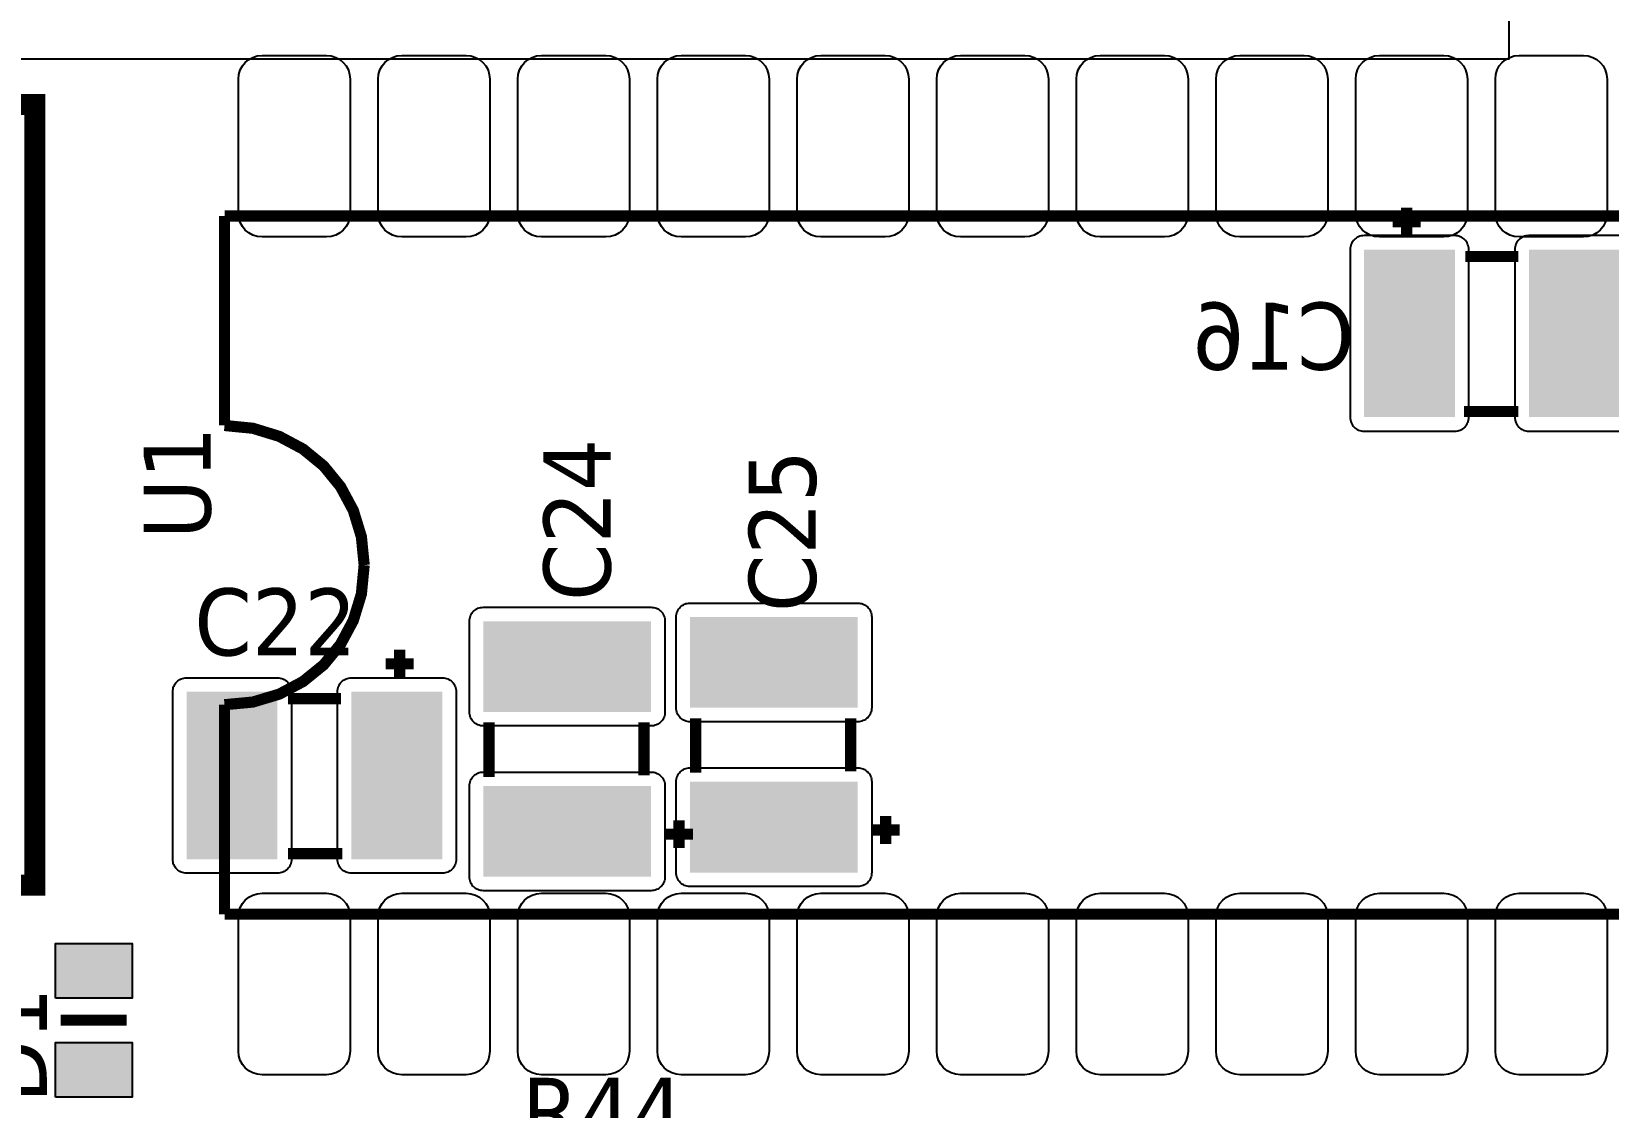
# Model space of a CAD drawing. Header units: millimetres. Extents: x 123.5 to 144.3, y 105.4 to 121.6.
# Drawn here: x 126.876 to 128.908, y 111.062 to 112.449 of the extents above; entities that cross this region are included whole.
import ezdxf

# ---------------------------------------------------------------- set-up
doc = ezdxf.new("R2010")
doc.units = ezdxf.units.MM
doc.layers.add('DESC', color=250, linetype='Continuous')
doc.styles.get("Standard").update_dxf_attribs({"font": 'tahoma.ttf'})

# ---------------------------------------------------------------- blocks, each defined once
blk = doc.blocks.new('RPAD')
blk.add_trace([(-0.5, -0.5), (-0.5, 0.5), (0.5, -0.5), (0.5, 0.5)])
blk = doc.blocks.new('card')
for points in [[(108.2594, 113.7903), (109.8794, 113.7903), (109.8794, 114.1273), (108.2594, 114.1273), (108.2594, 113.7903)], [(109.9981, 113.6004), (109.9006, 113.6004), (109.899, 113.6003), (109.8975, 113.6001), (109.8961, 113.5997), (109.8947, 113.5992), (109.8934, 113.5986), (109.8921, 113.5978), (109.891, 113.597), (109.8899, 113.596), (109.889, 113.595), (109.8881, 113.5938), (109.8874, 113.5926), (109.8868, 113.5913), (109.8863, 113.5899), (109.8859, 113.5884), (109.8857, 113.5869), (109.8856, 113.5854), (109.8856, 113.4054), (109.8857, 113.4038), (109.8859, 113.4023), (109.8863, 113.4008), (109.8868, 113.3995), (109.8874, 113.3981), (109.8881, 113.3969), (109.889, 113.3958), (109.8899, 113.3947), (109.891, 113.3937), (109.8921, 113.3929), (109.8934, 113.3921), (109.8947, 113.3915), (109.8961, 113.391), (109.8975, 113.3907), (109.899, 113.3904), (109.9006, 113.3904), (109.9981, 113.3904)]]:
    blk.add_lwpolyline(points)
for points in [[(108.6092, 113.5989), (108.5402, 113.5989), (108.5349, 113.5994), (108.5301, 113.6008), (108.5258, 113.6032), (108.522, 113.6062), (108.5189, 113.61), (108.5166, 113.6143), (108.5152, 113.6192), (108.5147, 113.6244), (108.5147, 113.7684), (108.5152, 113.7736), (108.5166, 113.7784), (108.5189, 113.7827), (108.522, 113.7865), (108.5258, 113.7896), (108.5301, 113.7919), (108.5349, 113.7934), (108.5402, 113.7939), (108.6092, 113.7939), (108.6144, 113.7934), (108.6192, 113.7919), (108.6235, 113.7896), (108.6273, 113.7865), (108.6304, 113.7827), (108.6327, 113.7784), (108.6341, 113.7736), (108.6347, 113.7684), (108.6347, 113.6244), (108.6341, 113.6192), (108.6327, 113.6143), (108.6304, 113.61), (108.6273, 113.6062), (108.6235, 113.6032), (108.6192, 113.6008), (108.6144, 113.5994), (108.6092, 113.5989)], [(108.7592, 113.5989), (108.6902, 113.5989), (108.6849, 113.5994), (108.6801, 113.6008), (108.6758, 113.6032), (108.672, 113.6062), (108.6689, 113.61), (108.6666, 113.6143), (108.6652, 113.6192), (108.6647, 113.6244), (108.6647, 113.7684), (108.6652, 113.7736), (108.6666, 113.7784), (108.6689, 113.7827), (108.672, 113.7865), (108.6758, 113.7896), (108.6801, 113.7919), (108.6849, 113.7934), (108.6902, 113.7939), (108.7592, 113.7939), (108.7644, 113.7934), (108.7692, 113.7919), (108.7735, 113.7896), (108.7773, 113.7865), (108.7804, 113.7827), (108.7827, 113.7784), (108.7841, 113.7736), (108.7847, 113.7684), (108.7847, 113.6244), (108.7841, 113.6192), (108.7827, 113.6143), (108.7804, 113.61), (108.7773, 113.6062), (108.7735, 113.6032), (108.7692, 113.6008), (108.7644, 113.5994), (108.7592, 113.5989)], [(108.9092, 113.5989), (108.8402, 113.5989), (108.8349, 113.5994), (108.8301, 113.6008), (108.8258, 113.6032), (108.822, 113.6062), (108.8189, 113.61), (108.8166, 113.6143), (108.8152, 113.6192), (108.8147, 113.6244), (108.8147, 113.7684), (108.8152, 113.7736), (108.8166, 113.7784), (108.8189, 113.7827), (108.822, 113.7865), (108.8258, 113.7896), (108.8301, 113.7919), (108.8349, 113.7934), (108.8402, 113.7939), (108.9092, 113.7939), (108.9144, 113.7934), (108.9192, 113.7919), (108.9235, 113.7896), (108.9273, 113.7865), (108.9304, 113.7827), (108.9327, 113.7784), (108.9341, 113.7736), (108.9347, 113.7684), (108.9347, 113.6244), (108.9341, 113.6192), (108.9327, 113.6143), (108.9304, 113.61), (108.9273, 113.6062), (108.9235, 113.6032), (108.9192, 113.6008), (108.9144, 113.5994), (108.9092, 113.5989)], [(109.0592, 113.5989), (108.9902, 113.5989), (108.9849, 113.5994), (108.9801, 113.6008), (108.9758, 113.6032), (108.972, 113.6062), (108.9689, 113.61), (108.9666, 113.6143), (108.9652, 113.6192), (108.9647, 113.6244), (108.9647, 113.7684), (108.9652, 113.7736), (108.9666, 113.7784), (108.9689, 113.7827), (108.972, 113.7865), (108.9758, 113.7896), (108.9801, 113.7919), (108.9849, 113.7934), (108.9902, 113.7939), (109.0592, 113.7939), (109.0644, 113.7934), (109.0692, 113.7919), (109.0735, 113.7896), (109.0773, 113.7865), (109.0804, 113.7827), (109.0827, 113.7784), (109.0841, 113.7736), (109.0847, 113.7684), (109.0847, 113.6244), (109.0841, 113.6192), (109.0827, 113.6143), (109.0804, 113.61), (109.0773, 113.6062), (109.0735, 113.6032), (109.0692, 113.6008), (109.0644, 113.5994), (109.0592, 113.5989)], [(109.2092, 113.5989), (109.1402, 113.5989), (109.1349, 113.5994), (109.1301, 113.6008), (109.1258, 113.6032), (109.122, 113.6062), (109.1189, 113.61), (109.1166, 113.6143), (109.1152, 113.6192), (109.1147, 113.6244), (109.1147, 113.7684), (109.1152, 113.7736), (109.1166, 113.7784), (109.1189, 113.7827), (109.122, 113.7865), (109.1258, 113.7896), (109.1301, 113.7919), (109.1349, 113.7934), (109.1402, 113.7939), (109.2092, 113.7939), (109.2144, 113.7934), (109.2192, 113.7919), (109.2235, 113.7896), (109.2273, 113.7865), (109.2304, 113.7827), (109.2327, 113.7784), (109.2341, 113.7736), (109.2347, 113.7684), (109.2347, 113.6244), (109.2341, 113.6192), (109.2327, 113.6143), (109.2304, 113.61), (109.2273, 113.6062), (109.2235, 113.6032), (109.2192, 113.6008), (109.2144, 113.5994), (109.2092, 113.5989)], [(109.3592, 113.5989), (109.2902, 113.5989), (109.2849, 113.5994), (109.2801, 113.6008), (109.2758, 113.6032), (109.272, 113.6062), (109.2689, 113.61), (109.2666, 113.6143), (109.2652, 113.6192), (109.2647, 113.6244), (109.2647, 113.7684), (109.2652, 113.7736), (109.2666, 113.7784), (109.2689, 113.7827), (109.272, 113.7865), (109.2758, 113.7896), (109.2801, 113.7919), (109.2849, 113.7934), (109.2902, 113.7939), (109.3592, 113.7939), (109.3644, 113.7934), (109.3692, 113.7919), (109.3735, 113.7896), (109.3773, 113.7865), (109.3804, 113.7827), (109.3827, 113.7784), (109.3841, 113.7736), (109.3847, 113.7684), (109.3847, 113.6244), (109.3841, 113.6192), (109.3827, 113.6143), (109.3804, 113.61), (109.3773, 113.6062), (109.3735, 113.6032), (109.3692, 113.6008), (109.3644, 113.5994), (109.3592, 113.5989)], [(109.5092, 113.5989), (109.4402, 113.5989), (109.4349, 113.5994), (109.4301, 113.6008), (109.4258, 113.6032), (109.422, 113.6062), (109.4189, 113.61), (109.4166, 113.6143), (109.4152, 113.6192), (109.4147, 113.6244), (109.4147, 113.7684), (109.4152, 113.7736), (109.4166, 113.7784), (109.4189, 113.7827), (109.422, 113.7865), (109.4258, 113.7896), (109.4301, 113.7919), (109.4349, 113.7934), (109.4402, 113.7939), (109.5092, 113.7939), (109.5144, 113.7934), (109.5192, 113.7919), (109.5235, 113.7896), (109.5273, 113.7865), (109.5304, 113.7827), (109.5327, 113.7784), (109.5341, 113.7736), (109.5347, 113.7684), (109.5347, 113.6244), (109.5341, 113.6192), (109.5327, 113.6143), (109.5304, 113.61), (109.5273, 113.6062), (109.5235, 113.6032), (109.5192, 113.6008), (109.5144, 113.5994), (109.5092, 113.5989)], [(109.6592, 113.5989), (109.5902, 113.5989), (109.5849, 113.5994), (109.5801, 113.6008), (109.5758, 113.6032), (109.572, 113.6062), (109.5689, 113.61), (109.5666, 113.6143), (109.5652, 113.6192), (109.5647, 113.6244), (109.5647, 113.7684), (109.5652, 113.7736), (109.5666, 113.7784), (109.5689, 113.7827), (109.572, 113.7865), (109.5758, 113.7896), (109.5801, 113.7919), (109.5849, 113.7934), (109.5902, 113.7939), (109.6592, 113.7939), (109.6644, 113.7934), (109.6692, 113.7919), (109.6735, 113.7896), (109.6773, 113.7865), (109.6804, 113.7827), (109.6827, 113.7784), (109.6841, 113.7736), (109.6847, 113.7684), (109.6847, 113.6244), (109.6841, 113.6192), (109.6827, 113.6143), (109.6804, 113.61), (109.6773, 113.6062), (109.6735, 113.6032), (109.6692, 113.6008), (109.6644, 113.5994), (109.6592, 113.5989)], [(109.8092, 113.5989), (109.7402, 113.5989), (109.7349, 113.5994), (109.7301, 113.6008), (109.7258, 113.6032), (109.722, 113.6062), (109.7189, 113.61), (109.7166, 113.6143), (109.7152, 113.6192), (109.7147, 113.6244), (109.7147, 113.7684), (109.7152, 113.7736), (109.7166, 113.7784), (109.7189, 113.7827), (109.722, 113.7865), (109.7258, 113.7896), (109.7301, 113.7919), (109.7349, 113.7934), (109.7402, 113.7939), (109.8092, 113.7939), (109.8144, 113.7934), (109.8192, 113.7919), (109.8235, 113.7896), (109.8273, 113.7865), (109.8304, 113.7827), (109.8327, 113.7784), (109.8341, 113.7736), (109.8347, 113.7684), (109.8347, 113.6244), (109.8341, 113.6192), (109.8327, 113.6143), (109.8304, 113.61), (109.8273, 113.6062), (109.8235, 113.6032), (109.8192, 113.6008), (109.8144, 113.5994), (109.8092, 113.5989)], [(109.9592, 113.5989), (109.8902, 113.5989), (109.8849, 113.5994), (109.8801, 113.6008), (109.8758, 113.6032), (109.872, 113.6062), (109.8689, 113.61), (109.8666, 113.6143), (109.8652, 113.6192), (109.8647, 113.6244), (109.8647, 113.7684), (109.8652, 113.7736), (109.8666, 113.7784), (109.8689, 113.7827), (109.872, 113.7865), (109.8758, 113.7896), (109.8801, 113.7919), (109.8849, 113.7934), (109.8902, 113.7939), (109.9592, 113.7939), (109.9644, 113.7934), (109.9692, 113.7919), (109.9735, 113.7896), (109.9773, 113.7865), (109.9804, 113.7827), (109.9827, 113.7784), (109.9841, 113.7736), (109.9847, 113.7684), (109.9847, 113.6244), (109.9841, 113.6192), (109.9827, 113.6143), (109.9804, 113.61), (109.9773, 113.6062), (109.9735, 113.6032), (109.9692, 113.6008), (109.9644, 113.5994), (109.9592, 113.5989)], [(109.8211, 113.6004), (109.7236, 113.6004), (109.722, 113.6003), (109.7205, 113.6001), (109.7191, 113.5997), (109.7177, 113.5992), (109.7164, 113.5986), (109.7151, 113.5978), (109.714, 113.597), (109.7129, 113.596), (109.712, 113.595), (109.7111, 113.5938), (109.7104, 113.5926), (109.7098, 113.5913), (109.7093, 113.5899), (109.7089, 113.5884), (109.7087, 113.5869), (109.7086, 113.5854), (109.7086, 113.4054), (109.7087, 113.4038), (109.7089, 113.4023), (109.7093, 113.4008), (109.7098, 113.3995), (109.7104, 113.3981), (109.7111, 113.3969), (109.712, 113.3958), (109.7129, 113.3947), (109.714, 113.3937), (109.7151, 113.3929), (109.7164, 113.3921), (109.7177, 113.3915), (109.7191, 113.391), (109.7205, 113.3907), (109.722, 113.3904), (109.7236, 113.3904), (109.8211, 113.3904), (109.8227, 113.3904), (109.8242, 113.3907), (109.8256, 113.391), (109.827, 113.3915), (109.8283, 113.3921), (109.8296, 113.3929), (109.8307, 113.3937), (109.8318, 113.3947), (109.8327, 113.3958), (109.8336, 113.3969), (109.8343, 113.3981), (109.8349, 113.3995), (109.8354, 113.4008), (109.8358, 113.4023), (109.836, 113.4038), (109.8361, 113.4054), (109.8361, 113.5854), (109.836, 113.5869), (109.8358, 113.5884), (109.8354, 113.5899), (109.8349, 113.5913), (109.8343, 113.5926), (109.8336, 113.5938), (109.8327, 113.595), (109.8318, 113.596), (109.8307, 113.597), (109.8296, 113.5978), (109.8283, 113.5986), (109.827, 113.5992), (109.8256, 113.5997), (109.8242, 113.6001), (109.8227, 113.6003), (109.8211, 113.6004)], [(108.9728, 113.1861), (108.9728, 113.0886), (108.9727, 113.0871), (108.9725, 113.0856), (108.9721, 113.0841), (108.9716, 113.0827), (108.971, 113.0814), (108.9703, 113.0802), (108.9694, 113.079), (108.9685, 113.078), (108.9674, 113.077), (108.9663, 113.0761), (108.965, 113.0754), (108.9637, 113.0748), (108.9623, 113.0743), (108.9609, 113.0739), (108.9594, 113.0737), (108.9578, 113.0736), (108.7778, 113.0736), (108.7762, 113.0737), (108.7747, 113.0739), (108.7733, 113.0743), (108.7719, 113.0748), (108.7706, 113.0754), (108.7694, 113.0761), (108.7682, 113.077), (108.7671, 113.078), (108.7662, 113.079), (108.7653, 113.0802), (108.7646, 113.0814), (108.764, 113.0827), (108.7635, 113.0841), (108.7631, 113.0856), (108.7629, 113.0871), (108.7628, 113.0886), (108.7628, 113.1861), (108.7629, 113.1877), (108.7631, 113.1892), (108.7635, 113.1906), (108.764, 113.192), (108.7646, 113.1933), (108.7653, 113.1946), (108.7662, 113.1957), (108.7671, 113.1968), (108.7682, 113.1977), (108.7694, 113.1986), (108.7706, 113.1993), (108.7719, 113.2), (108.7733, 113.2005), (108.7747, 113.2008), (108.7762, 113.201), (108.7778, 113.2011), (108.9578, 113.2011), (108.9594, 113.201), (108.9609, 113.2008), (108.9623, 113.2005), (108.9637, 113.2), (108.965, 113.1993), (108.9663, 113.1986), (108.9674, 113.1977), (108.9685, 113.1968), (108.9694, 113.1957), (108.9703, 113.1946), (108.971, 113.1933), (108.9716, 113.192), (108.9721, 113.1906), (108.9725, 113.1892), (108.9727, 113.1877), (108.9728, 113.1861)], [(109.1948, 113.1906), (109.1948, 113.0931), (109.1947, 113.0916), (109.1945, 113.0901), (109.1941, 113.0886), (109.1936, 113.0872), (109.193, 113.0859), (109.1923, 113.0847), (109.1914, 113.0835), (109.1905, 113.0825), (109.1894, 113.0815), (109.1883, 113.0806), (109.187, 113.0799), (109.1857, 113.0793), (109.1843, 113.0788), (109.1829, 113.0784), (109.1814, 113.0782), (109.1798, 113.0781), (108.9998, 113.0781), (108.9982, 113.0782), (108.9967, 113.0784), (108.9953, 113.0788), (108.9939, 113.0793), (108.9926, 113.0799), (108.9914, 113.0806), (108.9902, 113.0815), (108.9891, 113.0825), (108.9882, 113.0835), (108.9873, 113.0847), (108.9866, 113.0859), (108.986, 113.0872), (108.9855, 113.0886), (108.9851, 113.0901), (108.9849, 113.0916), (108.9848, 113.0931), (108.9848, 113.1906), (108.9849, 113.1922), (108.9851, 113.1937), (108.9855, 113.1951), (108.986, 113.1965), (108.9866, 113.1978), (108.9873, 113.1991), (108.9882, 113.2002), (108.9891, 113.2013), (108.9902, 113.2022), (108.9914, 113.2031), (108.9926, 113.2038), (108.9939, 113.2045), (108.9953, 113.205), (108.9967, 113.2053), (108.9982, 113.2055), (108.9998, 113.2056), (109.1798, 113.2056), (109.1814, 113.2055), (109.1829, 113.2053), (109.1843, 113.205), (109.1857, 113.2045), (109.187, 113.2038), (109.1883, 113.2031), (109.1894, 113.2022), (109.1905, 113.2013), (109.1914, 113.2002), (109.1923, 113.1991), (109.193, 113.1978), (109.1936, 113.1965), (109.1941, 113.1951), (109.1945, 113.1937), (109.1947, 113.1922), (109.1948, 113.1906)], [(108.4591, 113.1254), (108.5566, 113.1254), (108.5581, 113.1253), (108.5596, 113.1251), (108.5611, 113.1247), (108.5625, 113.1242), (108.5638, 113.1236), (108.565, 113.1229), (108.5662, 113.122), (108.5672, 113.121), (108.5682, 113.12), (108.569, 113.1188), (108.5698, 113.1176), (108.5704, 113.1163), (108.5709, 113.1149), (108.5713, 113.1134), (108.5715, 113.1119), (108.5716, 113.1104), (108.5716, 112.9304), (108.5715, 112.9288), (108.5713, 112.9273), (108.5709, 112.9259), (108.5704, 112.9245), (108.5698, 112.9232), (108.569, 112.9219), (108.5682, 112.9208), (108.5672, 112.9197), (108.5662, 112.9188), (108.565, 112.9179), (108.5638, 112.9172), (108.5625, 112.9165), (108.5611, 112.916), (108.5596, 112.9157), (108.5581, 112.9155), (108.5566, 112.9154), (108.4591, 112.9154), (108.4575, 112.9155), (108.456, 112.9157), (108.4545, 112.916), (108.4532, 112.9165), (108.4518, 112.9172), (108.4506, 112.9179), (108.4494, 112.9188), (108.4484, 112.9197), (108.4474, 112.9208), (108.4466, 112.9219), (108.4458, 112.9232), (108.4452, 112.9245), (108.4447, 112.9259), (108.4444, 112.9273), (108.4441, 112.9288), (108.4441, 112.9304), (108.4441, 113.1104), (108.4441, 113.1119), (108.4444, 113.1134), (108.4447, 113.1149), (108.4452, 113.1163), (108.4458, 113.1176), (108.4466, 113.1188), (108.4474, 113.12), (108.4484, 113.121), (108.4494, 113.122), (108.4506, 113.1229), (108.4518, 113.1236), (108.4532, 113.1242), (108.4545, 113.1247), (108.456, 113.1251), (108.4575, 113.1253), (108.4591, 113.1254)], [(108.6361, 113.1254), (108.7336, 113.1254), (108.7351, 113.1253), (108.7366, 113.1251), (108.7381, 113.1247), (108.7395, 113.1242), (108.7408, 113.1236), (108.742, 113.1229), (108.7432, 113.122), (108.7442, 113.121), (108.7452, 113.12), (108.746, 113.1188), (108.7468, 113.1176), (108.7474, 113.1163), (108.7479, 113.1149), (108.7483, 113.1134), (108.7485, 113.1119), (108.7486, 113.1104), (108.7486, 112.9304), (108.7485, 112.9288), (108.7483, 112.9273), (108.7479, 112.9259), (108.7474, 112.9245), (108.7468, 112.9232), (108.746, 112.9219), (108.7452, 112.9208), (108.7442, 112.9197), (108.7432, 112.9188), (108.742, 112.9179), (108.7408, 112.9172), (108.7395, 112.9165), (108.7381, 112.916), (108.7366, 112.9157), (108.7351, 112.9155), (108.7336, 112.9154), (108.6361, 112.9154), (108.6345, 112.9155), (108.633, 112.9157), (108.6315, 112.916), (108.6302, 112.9165), (108.6288, 112.9172), (108.6276, 112.9179), (108.6264, 112.9188), (108.6254, 112.9197), (108.6244, 112.9208), (108.6236, 112.9219), (108.6228, 112.9232), (108.6222, 112.9245), (108.6217, 112.9259), (108.6214, 112.9273), (108.6211, 112.9288), (108.6211, 112.9304), (108.6211, 113.1104), (108.6211, 113.1119), (108.6214, 113.1134), (108.6217, 113.1149), (108.6222, 113.1163), (108.6228, 113.1176), (108.6236, 113.1188), (108.6244, 113.12), (108.6254, 113.121), (108.6264, 113.122), (108.6276, 113.1229), (108.6288, 113.1236), (108.6302, 113.1242), (108.6315, 113.1247), (108.633, 113.1251), (108.6345, 113.1253), (108.6361, 113.1254)], [(108.9728, 113.0091), (108.9728, 112.9116), (108.9727, 112.9101), (108.9725, 112.9086), (108.9721, 112.9071), (108.9716, 112.9057), (108.971, 112.9044), (108.9703, 112.9032), (108.9694, 112.902), (108.9685, 112.901), (108.9674, 112.9), (108.9663, 112.8991), (108.965, 112.8984), (108.9637, 112.8978), (108.9623, 112.8973), (108.9609, 112.8969), (108.9594, 112.8967), (108.9578, 112.8966), (108.7778, 112.8966), (108.7762, 112.8967), (108.7747, 112.8969), (108.7733, 112.8973), (108.7719, 112.8978), (108.7706, 112.8984), (108.7694, 112.8991), (108.7682, 112.9), (108.7671, 112.901), (108.7662, 112.902), (108.7653, 112.9032), (108.7646, 112.9044), (108.764, 112.9057), (108.7635, 112.9071), (108.7631, 112.9086), (108.7629, 112.9101), (108.7628, 112.9116), (108.7628, 113.0091), (108.7629, 113.0107), (108.7631, 113.0122), (108.7635, 113.0136), (108.764, 113.015), (108.7646, 113.0163), (108.7653, 113.0176), (108.7662, 113.0187), (108.7671, 113.0198), (108.7682, 113.0207), (108.7694, 113.0216), (108.7706, 113.0223), (108.7719, 113.023), (108.7733, 113.0235), (108.7747, 113.0238), (108.7762, 113.024), (108.7778, 113.0241), (108.9578, 113.0241), (108.9594, 113.024), (108.9609, 113.0238), (108.9623, 113.0235), (108.9637, 113.023), (108.965, 113.0223), (108.9663, 113.0216), (108.9674, 113.0207), (108.9685, 113.0198), (108.9694, 113.0187), (108.9703, 113.0176), (108.971, 113.0163), (108.9716, 113.015), (108.9721, 113.0136), (108.9725, 113.0122), (108.9727, 113.0107), (108.9728, 113.0091)], [(109.1948, 113.0136), (109.1948, 112.9161), (109.1947, 112.9146), (109.1945, 112.9131), (109.1941, 112.9116), (109.1936, 112.9102), (109.193, 112.9089), (109.1923, 112.9077), (109.1914, 112.9065), (109.1905, 112.9055), (109.1894, 112.9045), (109.1883, 112.9036), (109.187, 112.9029), (109.1857, 112.9023), (109.1843, 112.9018), (109.1829, 112.9014), (109.1814, 112.9012), (109.1798, 112.9011), (108.9998, 112.9011), (108.9982, 112.9012), (108.9967, 112.9014), (108.9953, 112.9018), (108.9939, 112.9023), (108.9926, 112.9029), (108.9914, 112.9036), (108.9902, 112.9045), (108.9891, 112.9055), (108.9882, 112.9065), (108.9873, 112.9077), (108.9866, 112.9089), (108.986, 112.9102), (108.9855, 112.9116), (108.9851, 112.9131), (108.9849, 112.9146), (108.9848, 112.9161), (108.9848, 113.0136), (108.9849, 113.0152), (108.9851, 113.0167), (108.9855, 113.0181), (108.986, 113.0195), (108.9866, 113.0208), (108.9873, 113.0221), (108.9882, 113.0232), (108.9891, 113.0243), (108.9902, 113.0252), (108.9914, 113.0261), (108.9926, 113.0268), (108.9939, 113.0275), (108.9953, 113.028), (108.9967, 113.0283), (108.9982, 113.0285), (108.9998, 113.0286), (109.1798, 113.0286), (109.1814, 113.0285), (109.1829, 113.0283), (109.1843, 113.028), (109.1857, 113.0275), (109.187, 113.0268), (109.1883, 113.0261), (109.1894, 113.0252), (109.1905, 113.0243), (109.1914, 113.0232), (109.1923, 113.0221), (109.193, 113.0208), (109.1936, 113.0195), (109.1941, 113.0181), (109.1945, 113.0167), (109.1947, 113.0152), (109.1948, 113.0136)], [(108.5402, 112.8939), (108.6092, 112.8939), (108.6144, 112.8934), (108.6192, 112.8919), (108.6235, 112.8896), (108.6273, 112.8865), (108.6304, 112.8827), (108.6327, 112.8784), (108.6341, 112.8736), (108.6347, 112.8684), (108.6347, 112.7244), (108.6341, 112.7192), (108.6327, 112.7143), (108.6304, 112.71), (108.6273, 112.7062), (108.6235, 112.7032), (108.6192, 112.7008), (108.6144, 112.6994), (108.6092, 112.6989), (108.5402, 112.6989), (108.5349, 112.6994), (108.5301, 112.7008), (108.5258, 112.7032), (108.522, 112.7062), (108.5189, 112.71), (108.5166, 112.7143), (108.5152, 112.7192), (108.5147, 112.7244), (108.5147, 112.8684), (108.5152, 112.8736), (108.5166, 112.8784), (108.5189, 112.8827), (108.522, 112.8865), (108.5258, 112.8896), (108.5301, 112.8919), (108.5349, 112.8934), (108.5402, 112.8939)], [(108.6902, 112.8939), (108.7592, 112.8939), (108.7644, 112.8934), (108.7692, 112.8919), (108.7735, 112.8896), (108.7773, 112.8865), (108.7804, 112.8827), (108.7827, 112.8784), (108.7841, 112.8736), (108.7847, 112.8684), (108.7847, 112.7244), (108.7841, 112.7192), (108.7827, 112.7143), (108.7804, 112.71), (108.7773, 112.7062), (108.7735, 112.7032), (108.7692, 112.7008), (108.7644, 112.6994), (108.7592, 112.6989), (108.6902, 112.6989), (108.6849, 112.6994), (108.6801, 112.7008), (108.6758, 112.7032), (108.672, 112.7062), (108.6689, 112.71), (108.6666, 112.7143), (108.6652, 112.7192), (108.6647, 112.7244), (108.6647, 112.8684), (108.6652, 112.8736), (108.6666, 112.8784), (108.6689, 112.8827), (108.672, 112.8865), (108.6758, 112.8896), (108.6801, 112.8919), (108.6849, 112.8934), (108.6902, 112.8939)], [(108.8402, 112.8939), (108.9092, 112.8939), (108.9144, 112.8934), (108.9192, 112.8919), (108.9235, 112.8896), (108.9273, 112.8865), (108.9304, 112.8827), (108.9327, 112.8784), (108.9341, 112.8736), (108.9347, 112.8684), (108.9347, 112.7244), (108.9341, 112.7192), (108.9327, 112.7143), (108.9304, 112.71), (108.9273, 112.7062), (108.9235, 112.7032), (108.9192, 112.7008), (108.9144, 112.6994), (108.9092, 112.6989), (108.8402, 112.6989), (108.8349, 112.6994), (108.8301, 112.7008), (108.8258, 112.7032), (108.822, 112.7062), (108.8189, 112.71), (108.8166, 112.7143), (108.8152, 112.7192), (108.8147, 112.7244), (108.8147, 112.8684), (108.8152, 112.8736), (108.8166, 112.8784), (108.8189, 112.8827), (108.822, 112.8865), (108.8258, 112.8896), (108.8301, 112.8919), (108.8349, 112.8934), (108.8402, 112.8939)], [(108.9902, 112.8939), (109.0592, 112.8939), (109.0644, 112.8934), (109.0692, 112.8919), (109.0735, 112.8896), (109.0773, 112.8865), (109.0804, 112.8827), (109.0827, 112.8784), (109.0841, 112.8736), (109.0847, 112.8684), (109.0847, 112.7244), (109.0841, 112.7192), (109.0827, 112.7143), (109.0804, 112.71), (109.0773, 112.7062), (109.0735, 112.7032), (109.0692, 112.7008), (109.0644, 112.6994), (109.0592, 112.6989), (108.9902, 112.6989), (108.9849, 112.6994), (108.9801, 112.7008), (108.9758, 112.7032), (108.972, 112.7062), (108.9689, 112.71), (108.9666, 112.7143), (108.9652, 112.7192), (108.9647, 112.7244), (108.9647, 112.8684), (108.9652, 112.8736), (108.9666, 112.8784), (108.9689, 112.8827), (108.972, 112.8865), (108.9758, 112.8896), (108.9801, 112.8919), (108.9849, 112.8934), (108.9902, 112.8939)], [(109.1402, 112.8939), (109.2092, 112.8939), (109.2144, 112.8934), (109.2192, 112.8919), (109.2235, 112.8896), (109.2273, 112.8865), (109.2304, 112.8827), (109.2327, 112.8784), (109.2341, 112.8736), (109.2347, 112.8684), (109.2347, 112.7244), (109.2341, 112.7192), (109.2327, 112.7143), (109.2304, 112.71), (109.2273, 112.7062), (109.2235, 112.7032), (109.2192, 112.7008), (109.2144, 112.6994), (109.2092, 112.6989), (109.1402, 112.6989), (109.1349, 112.6994), (109.1301, 112.7008), (109.1258, 112.7032), (109.122, 112.7062), (109.1189, 112.71), (109.1166, 112.7143), (109.1152, 112.7192), (109.1147, 112.7244), (109.1147, 112.8684), (109.1152, 112.8736), (109.1166, 112.8784), (109.1189, 112.8827), (109.122, 112.8865), (109.1258, 112.8896), (109.1301, 112.8919), (109.1349, 112.8934), (109.1402, 112.8939)], [(109.2902, 112.8939), (109.3592, 112.8939), (109.3644, 112.8934), (109.3692, 112.8919), (109.3735, 112.8896), (109.3773, 112.8865), (109.3804, 112.8827), (109.3827, 112.8784), (109.3841, 112.8736), (109.3847, 112.8684), (109.3847, 112.7244), (109.3841, 112.7192), (109.3827, 112.7143), (109.3804, 112.71), (109.3773, 112.7062), (109.3735, 112.7032), (109.3692, 112.7008), (109.3644, 112.6994), (109.3592, 112.6989), (109.2902, 112.6989), (109.2849, 112.6994), (109.2801, 112.7008), (109.2758, 112.7032), (109.272, 112.7062), (109.2689, 112.71), (109.2666, 112.7143), (109.2652, 112.7192), (109.2647, 112.7244), (109.2647, 112.8684), (109.2652, 112.8736), (109.2666, 112.8784), (109.2689, 112.8827), (109.272, 112.8865), (109.2758, 112.8896), (109.2801, 112.8919), (109.2849, 112.8934), (109.2902, 112.8939)], [(109.4402, 112.8939), (109.5092, 112.8939), (109.5144, 112.8934), (109.5192, 112.8919), (109.5235, 112.8896), (109.5273, 112.8865), (109.5304, 112.8827), (109.5327, 112.8784), (109.5341, 112.8736), (109.5347, 112.8684), (109.5347, 112.7244), (109.5341, 112.7192), (109.5327, 112.7143), (109.5304, 112.71), (109.5273, 112.7062), (109.5235, 112.7032), (109.5192, 112.7008), (109.5144, 112.6994), (109.5092, 112.6989), (109.4402, 112.6989), (109.4349, 112.6994), (109.4301, 112.7008), (109.4258, 112.7032), (109.422, 112.7062), (109.4189, 112.71), (109.4166, 112.7143), (109.4152, 112.7192), (109.4147, 112.7244), (109.4147, 112.8684), (109.4152, 112.8736), (109.4166, 112.8784), (109.4189, 112.8827), (109.422, 112.8865), (109.4258, 112.8896), (109.4301, 112.8919), (109.4349, 112.8934), (109.4402, 112.8939)], [(109.5902, 112.8939), (109.6592, 112.8939), (109.6644, 112.8934), (109.6692, 112.8919), (109.6735, 112.8896), (109.6773, 112.8865), (109.6804, 112.8827), (109.6827, 112.8784), (109.6841, 112.8736), (109.6847, 112.8684), (109.6847, 112.7244), (109.6841, 112.7192), (109.6827, 112.7143), (109.6804, 112.71), (109.6773, 112.7062), (109.6735, 112.7032), (109.6692, 112.7008), (109.6644, 112.6994), (109.6592, 112.6989), (109.5902, 112.6989), (109.5849, 112.6994), (109.5801, 112.7008), (109.5758, 112.7032), (109.572, 112.7062), (109.5689, 112.71), (109.5666, 112.7143), (109.5652, 112.7192), (109.5647, 112.7244), (109.5647, 112.8684), (109.5652, 112.8736), (109.5666, 112.8784), (109.5689, 112.8827), (109.572, 112.8865), (109.5758, 112.8896), (109.5801, 112.8919), (109.5849, 112.8934), (109.5902, 112.8939)], [(109.7402, 112.8939), (109.8092, 112.8939), (109.8144, 112.8934), (109.8192, 112.8919), (109.8235, 112.8896), (109.8273, 112.8865), (109.8304, 112.8827), (109.8327, 112.8784), (109.8341, 112.8736), (109.8347, 112.8684), (109.8347, 112.7244), (109.8341, 112.7192), (109.8327, 112.7143), (109.8304, 112.71), (109.8273, 112.7062), (109.8235, 112.7032), (109.8192, 112.7008), (109.8144, 112.6994), (109.8092, 112.6989), (109.7402, 112.6989), (109.7349, 112.6994), (109.7301, 112.7008), (109.7258, 112.7032), (109.722, 112.7062), (109.7189, 112.71), (109.7166, 112.7143), (109.7152, 112.7192), (109.7147, 112.7244), (109.7147, 112.8684), (109.7152, 112.8736), (109.7166, 112.8784), (109.7189, 112.8827), (109.722, 112.8865), (109.7258, 112.8896), (109.7301, 112.8919), (109.7349, 112.8934), (109.7402, 112.8939)], [(109.8902, 112.8939), (109.9592, 112.8939), (109.9644, 112.8934), (109.9692, 112.8919), (109.9735, 112.8896), (109.9773, 112.8865), (109.9804, 112.8827), (109.9827, 112.8784), (109.9841, 112.8736), (109.9847, 112.8684), (109.9847, 112.7244), (109.9841, 112.7192), (109.9827, 112.7143), (109.9804, 112.71), (109.9773, 112.7062), (109.9735, 112.7032), (109.9692, 112.7008), (109.9644, 112.6994), (109.9592, 112.6989), (109.8902, 112.6989), (109.8849, 112.6994), (109.8801, 112.7008), (109.8758, 112.7032), (109.872, 112.7062), (109.8689, 112.71), (109.8666, 112.7143), (109.8652, 112.7192), (109.8647, 112.7244), (109.8647, 112.8684), (109.8652, 112.8736), (109.8666, 112.8784), (109.8689, 112.8827), (109.872, 112.8865), (109.8758, 112.8896), (109.8801, 112.8919), (109.8849, 112.8934), (109.8902, 112.8939)], [(108.318, 112.7813), (108.318, 112.8398), (108.4005, 112.8398), (108.4005, 112.7813), (108.318, 112.7813)], [(108.318, 112.675), (108.318, 112.7335), (108.4005, 112.7335), (108.4005, 112.675), (108.318, 112.675)]]:
    blk.add_lwpolyline(points, close=True)
for points, const_width in [([(108.0715, 112.9027), (108.2959, 112.9027), (108.2959, 113.7412), (108.0715, 113.7412), (108.0715, 112.9027)], 0.0225), ([(108.0715, 112.9027), (108.2959, 112.9027), (108.2959, 113.7412), (108.0715, 113.7412), (108.0715, 112.9027)], 0.0225), ([(108.0715, 112.9027), (108.2959, 112.9027), (108.2959, 113.7412), (108.0715, 113.7412), (108.0715, 112.9027)], 0.0225), ([(109.7694, 113.6004), (109.7694, 113.6304)], 0.012), ([(109.7694, 113.6004), (109.7694, 113.6304)], 0.012), ([(109.7694, 113.6004), (109.7694, 113.6304)], 0.012), ([(108.4997, 113.3964), (108.4997, 113.6214)], 0.012), ([(108.4997, 113.6214), (111.4997, 113.6214)], 0.012), ([(108.4997, 113.3964), (108.4997, 113.6214)], 0.012), ([(108.4997, 113.6214), (111.4997, 113.6214)], 0.012), ([(108.4997, 113.3964), (108.4997, 113.6214)], 0.012), ([(108.4997, 113.6214), (111.4997, 113.6214)], 0.012), ([(109.7844, 113.6154), (109.7544, 113.6154)], 0.012), ([(109.7844, 113.6154), (109.7544, 113.6154)], 0.012), ([(109.7844, 113.6154), (109.7544, 113.6154)], 0.012), ([(109.8894, 113.5779), (109.8324, 113.5779)], 0.012), ([(109.8894, 113.5779), (109.8324, 113.5779)], 0.012), ([(109.8894, 113.5779), (109.8324, 113.5779)], 0.012), ([(109.8894, 113.4114), (109.8309, 113.4114)], 0.012), ([(109.8894, 113.4114), (109.8309, 113.4114)], 0.012), ([(109.8894, 113.4114), (109.8309, 113.4114)], 0.012), ([(108.6497, 113.2464), (108.6467, 113.2769), (108.638, 113.3052), (108.6243, 113.3307), (108.6062, 113.3529), (108.584, 113.3711), (108.5585, 113.3847), (108.5302, 113.3934), (108.4997, 113.3964)], 0.012), ([(108.6497, 113.2464), (108.6467, 113.2769), (108.638, 113.3052), (108.6243, 113.3307), (108.6062, 113.3529), (108.584, 113.3711), (108.5585, 113.3847), (108.5302, 113.3934), (108.4997, 113.3964)], 0.012), ([(108.6497, 113.2464), (108.6467, 113.2769), (108.638, 113.3052), (108.6243, 113.3307), (108.6062, 113.3529), (108.584, 113.3711), (108.5585, 113.3847), (108.5302, 113.3934), (108.4997, 113.3964)], 0.012), ([(108.6497, 113.2464), (108.6467, 113.2154), (108.638, 113.1869), (108.6243, 113.1613), (108.6062, 113.1393), (108.584, 113.1213), (108.5585, 113.1078), (108.5302, 113.0993), (108.4997, 113.0964)], 0.012), ([(108.6497, 113.2464), (108.6467, 113.2154), (108.638, 113.1869), (108.6243, 113.1613), (108.6062, 113.1393), (108.584, 113.1213), (108.5585, 113.1078), (108.5302, 113.0993), (108.4997, 113.0964)], 0.012), ([(108.6497, 113.2464), (108.6467, 113.2154), (108.638, 113.1869), (108.6243, 113.1613), (108.6062, 113.1393), (108.584, 113.1213), (108.5585, 113.1078), (108.5302, 113.0993), (108.4997, 113.0964)], 0.012), ([(108.6878, 113.1254), (108.6878, 113.1554)], 0.012), ([(108.6878, 113.1254), (108.6878, 113.1554)], 0.012), ([(108.6878, 113.1254), (108.6878, 113.1554)], 0.012), ([(108.6728, 113.1404), (108.7028, 113.1404)], 0.012), ([(108.6728, 113.1404), (108.7028, 113.1404)], 0.012), ([(108.6728, 113.1404), (108.7028, 113.1404)], 0.012), ([(108.5678, 113.1029), (108.6248, 113.1029)], 0.012), ([(108.5678, 113.1029), (108.6248, 113.1029)], 0.012), ([(108.5678, 113.1029), (108.6248, 113.1029)], 0.012), ([(108.4997, 112.8714), (108.4997, 113.0964)], 0.012), ([(108.4997, 112.8714), (108.4997, 113.0964)], 0.012), ([(108.4997, 112.8714), (108.4997, 113.0964)], 0.012), ([(108.7838, 113.0774), (108.7838, 113.0189)], 0.012), ([(108.7838, 113.0774), (108.7838, 113.0189)], 0.012), ([(108.7838, 113.0774), (108.7838, 113.0189)], 0.012), ([(108.9503, 113.0774), (108.9503, 113.0204)], 0.012), ([(108.9503, 113.0774), (108.9503, 113.0204)], 0.012), ([(108.9503, 113.0774), (108.9503, 113.0204)], 0.012), ([(109.0058, 113.0819), (109.0058, 113.0234)], 0.012), ([(109.0058, 113.0819), (109.0058, 113.0234)], 0.012), ([(109.0058, 113.0819), (109.0058, 113.0234)], 0.012), ([(109.1723, 113.0819), (109.1723, 113.0249)], 0.012), ([(109.1723, 113.0819), (109.1723, 113.0249)], 0.012), ([(109.1723, 113.0819), (109.1723, 113.0249)], 0.012), ([(108.9878, 112.9724), (108.9878, 112.9424)], 0.012), ([(108.9878, 112.9724), (108.9878, 112.9424)], 0.012), ([(108.9878, 112.9724), (108.9878, 112.9424)], 0.012), ([(109.2098, 112.9769), (109.2098, 112.9469)], 0.012), ([(109.2098, 112.9769), (109.2098, 112.9469)], 0.012), ([(109.2098, 112.9769), (109.2098, 112.9469)], 0.012), ([(108.9728, 112.9574), (109.0028, 112.9574)], 0.012), ([(108.9728, 112.9574), (109.0028, 112.9574)], 0.012), ([(108.9728, 112.9574), (109.0028, 112.9574)], 0.012), ([(109.1948, 112.9619), (109.2248, 112.9619)], 0.012), ([(109.1948, 112.9619), (109.2248, 112.9619)], 0.012), ([(109.1948, 112.9619), (109.2248, 112.9619)], 0.012), ([(108.5678, 112.9364), (108.6263, 112.9364)], 0.012), ([(108.5678, 112.9364), (108.6263, 112.9364)], 0.012), ([(108.5678, 112.9364), (108.6263, 112.9364)], 0.012), ([(108.4997, 112.8714), (111.4997, 112.8714)], 0.012), ([(108.4997, 112.8714), (111.4997, 112.8714)], 0.012), ([(108.4997, 112.8714), (111.4997, 112.8714)], 0.012), ([(108.3238, 112.7574), (108.3947, 112.7574)], 0.0118), ([(108.3238, 112.7574), (108.3947, 112.7574)], 0.0118), ([(108.3238, 112.7574), (108.3947, 112.7574)], 0.0118)]:
    blk.add_lwpolyline(points, dxfattribs=dict(const_width=const_width))
at = {"xscale": 0.0975, "yscale": 0.18, "zscale": 1.5}
for p in [(109.7724, 113.4954), (109.9494, 113.4954), (108.5078, 113.0204), (108.6848, 113.0204)]:
    blk.add_blockref('RPAD', p, dxfattribs=at)
at = {"zscale": 1.5}
for p, xscale, yscale, rotation in [((108.8678, 113.1374), 0.0975, 0.18, 270), ((109.0898, 113.1419), 0.0975, 0.18, 270), ((108.8678, 112.9604), 0.0975, 0.18, 270), ((109.0898, 112.9649), 0.0975, 0.18, 270), ((108.3592, 112.8106), 0.0585, 0.0825, 90), ((108.3592, 112.7043), 0.0585, 0.0825, 90)]:
    blk.add_blockref('RPAD', p, dxfattribs=dict(at, xscale=xscale, yscale=yscale, rotation=rotation))
at = {"text_generation_flag": 2, "width": 1.041667}
blk.add_text('C16', height=0.072, dxfattribs=at).set_placement((109.7135, 113.4564))
blk.add_text('C16', height=0.072, dxfattribs=at).set_placement((109.7135, 113.4564))
blk.add_text('C16', height=0.072, dxfattribs=at).set_placement((109.7135, 113.4564))
at = {"width": 1.041667}
for s, p in [('U1', (108.4847, 113.2742)), ('U1', (108.4847, 113.2742)), ('U1', (108.4847, 113.2742)), ('C24', (108.9143, 113.2079)), ('C24', (108.9143, 113.2079)), ('C24', (108.9143, 113.2079)), ('C25', (109.1348, 113.1959)), ('C25', (109.1348, 113.1959)), ('C25', (109.1348, 113.1959)), ('D1', (108.3089, 112.6684)), ('D1', (108.3089, 112.6684)), ('D1', (108.3089, 112.6684))]:
    blk.add_text(s, height=0.072, rotation=90, dxfattribs=at).set_placement(p)
for s, p in [('C22', (108.4673, 113.1494)), ('C22', (108.4673, 113.1494)), ('C22', (108.4673, 113.1494)), ('R44', (108.8191, 112.6236)), ('R44', (108.8191, 112.6236)), ('R44', (108.8191, 112.6236))]:
    blk.add_text(s, height=0.072, dxfattribs=at).set_placement(p)

msp = doc.modelspace()

# ---------------------------------------------------------------- block references
at = {"layer": 'DESC', "xscale": 1.2, "yscale": 1.2, "zscale": 1.2}
msp.add_blockref('card', (-3.075, -24.1348), dxfattribs=at)

doc.saveas('drawing.dxf')
